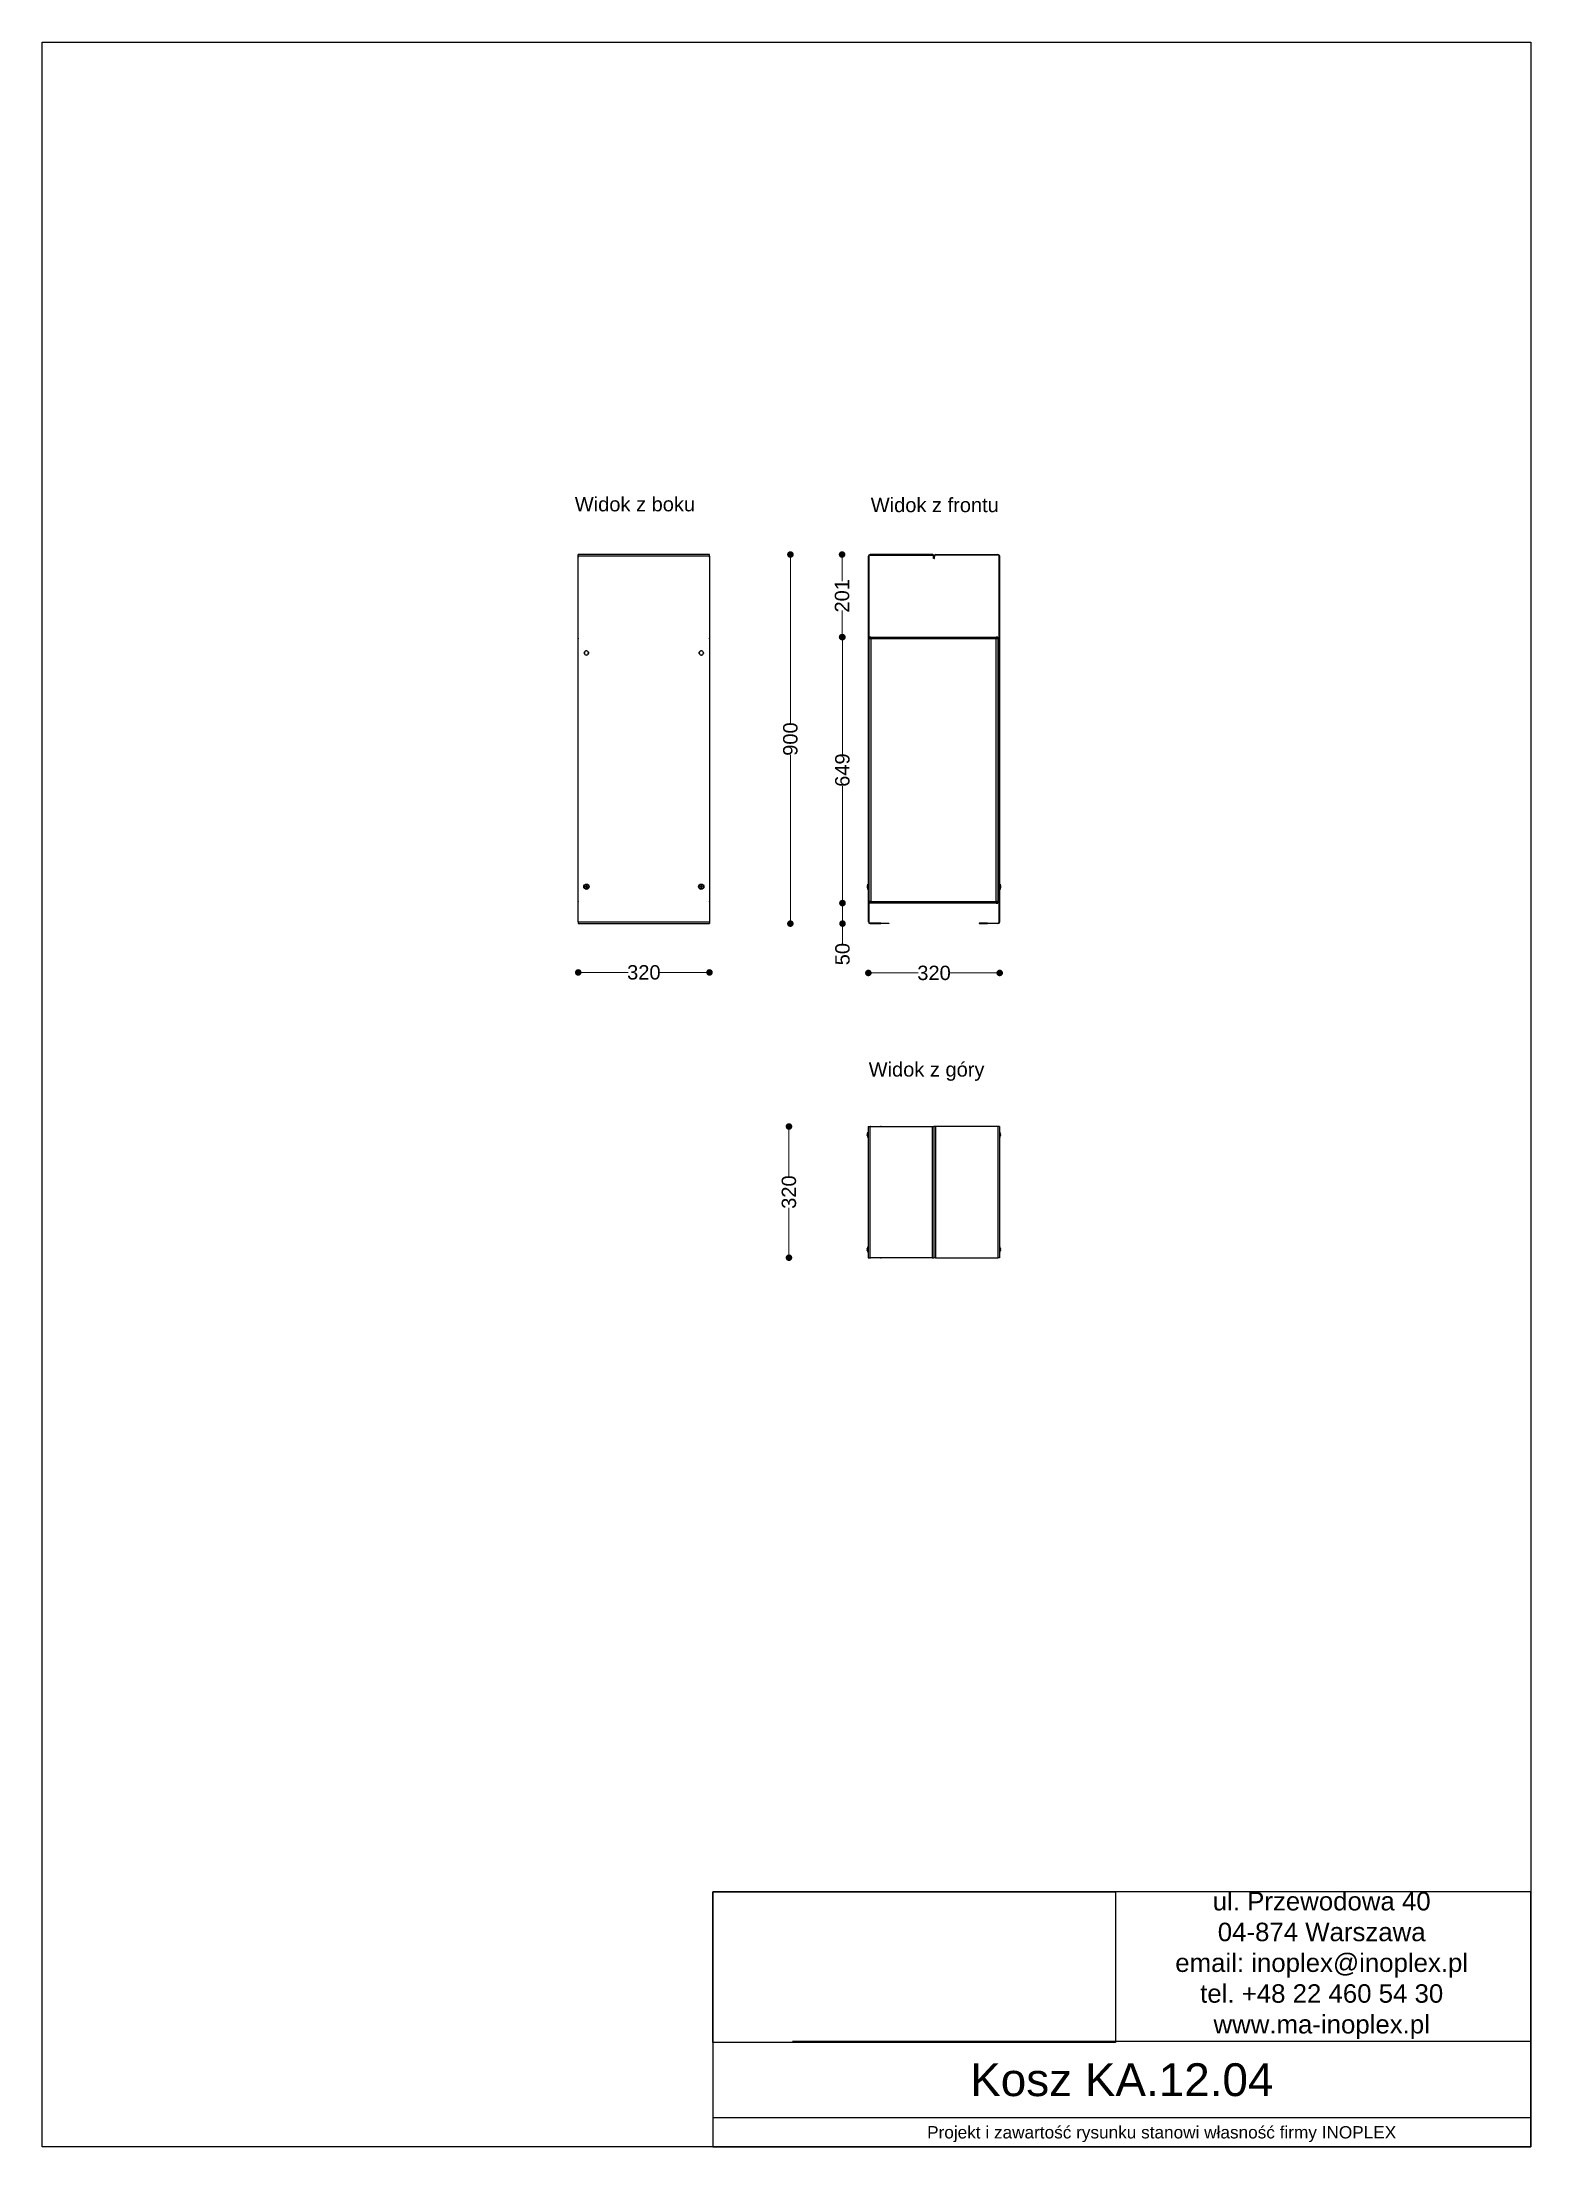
# Model space of a CAD drawing. Header units: millimetres. Extents: x 10366 to 13995, y 24552 to 29685.
import ezdxf

# ---------------------------------------------------------------- set-up
doc = ezdxf.new("R2010")
doc.units = ezdxf.units.MM
doc.header["$LTSCALE"] = 3
doc.layers.add('Default', color=7, linetype='Continuous')
doc.styles.get("Standard").update_dxf_attribs({"font": 'arial.ttf'})
doc.dimstyles.new('MATEUSZ', dxfattribs={"dimtxt": 35, "dimasz": 16, "dimexe": 0.18, "dimexo": 0.0625, "dimgap": 0.09, "dimtad": 0, "dimdec": 0, "dimdsep": 46, "dimtxsty": 'Standard', "dimblk": 'DOT', "dimcen": 0.09, "dimse1": 1, "dimse2": 1, "dimadec": 0, "dimazin": 0, "dimtfac": 1, "dimtdec": 0, "dimtofl": 0, "dimtmove": 0, "dimatfit": 3, "dimfxl": 1, "dimtolj": 1, "dimtzin": 0, "dimlwd": 9, "dimlwe": 9, "dimarcsym": 0})
picture_1 = doc.add_image_def('image1.jpg', size_in_pixel=(1896, 709))

# ---------------------------------------------------------------- blocks, each defined once
blk = doc.blocks.new('_Dot')
at = {"color": 0, "linetype": 'ByBlock', "lineweight": -2}
blk.add_line((-0.5, 0), (-1, 0), dxfattribs=at)
at = {"color": 0, "linetype": 'ByBlock', "const_width": 0.5}
blk.add_lwpolyline([(-0.25, 0, 1), (0.25, 0, 1)], format="xyb", close=True, dxfattribs=at)
blk = doc.blocks.new('*D22')
at = {"color": 0, "lineweight": 9, "transparency": 16777216}
for p, q in [((12190.1, 28419.2), (12190.1, 28023.9)), ((12190.1, 27551.2), (12190.1, 27946.5))]:
    blk.add_line(p, q, dxfattribs=at)
at = {"layer": 'Defpoints', "color": 0, "transparency": 16777216}
for p in [(11672.9, 28435.2), (11992.9, 27535.2), (12190.1, 27535.2)]:
    blk.add_point(p, dxfattribs=at)
at = {"color": 0, "lineweight": 9, "transparency": 16777216, "xscale": 16, "yscale": 16, "zscale": 16}
for p, rotation in [((12190.1, 28435.2), 90), ((12190.1, 27535.2), 270)]:
    blk.add_blockref('_Dot', p, dxfattribs=dict(at, rotation=rotation))
at = {"color": 0, "transparency": 16777216, "insert": (12190.1, 27985.2), "char_height": 35, "attachment_point": 5, "rotation": 90}
blk.add_mtext('\\A1;900', dxfattribs=at)
blk = doc.blocks.new('*D23')
at = {"color": 0, "lineweight": 9, "transparency": 16777216}
for p, q in [((11688.9, 27416.2), (11794.3, 27416.2)), ((11976.9, 27416.2), (11871.6, 27416.2))]:
    blk.add_line(p, q, dxfattribs=at)
at = {"layer": 'Defpoints', "color": 0, "transparency": 16777216}
for p in [(11672.9, 27535.2), (11992.9, 27535.2), (11992.9, 27416.2)]:
    blk.add_point(p, dxfattribs=at)
at = {"color": 0, "lineweight": 9, "transparency": 16777216, "xscale": 16, "yscale": 16, "zscale": 16, "rotation": 180}
blk.add_blockref('_Dot', (11672.9, 27416.2), dxfattribs=at)
at = {"color": 0, "lineweight": 9, "transparency": 16777216, "xscale": 16, "yscale": 16, "zscale": 16}
blk.add_blockref('_Dot', (11992.9, 27416.2), dxfattribs=at)
at = {"color": 0, "transparency": 16777216, "insert": (11832.9, 27416.2), "char_height": 35, "attachment_point": 5}
blk.add_mtext('\\A1;320', dxfattribs=at)
blk = doc.blocks.new('*D24')
at = {"color": 0, "lineweight": 9, "transparency": 16777216}
for p, q in [((12396.2, 27414.9), (12501.5, 27414.9)), ((12684.2, 27414.9), (12578.9, 27414.9))]:
    blk.add_line(p, q, dxfattribs=at)
at = {"layer": 'Defpoints', "color": 0, "transparency": 16777216}
for p in [(12380.2, 27539.3), (12700.2, 27539.3), (12700.2, 27414.9)]:
    blk.add_point(p, dxfattribs=at)
at = {"color": 0, "lineweight": 9, "transparency": 16777216, "xscale": 16, "yscale": 16, "zscale": 16, "rotation": 180}
blk.add_blockref('_Dot', (12380.2, 27414.9), dxfattribs=at)
at = {"color": 0, "lineweight": 9, "transparency": 16777216, "xscale": 16, "yscale": 16, "zscale": 16}
blk.add_blockref('_Dot', (12700.2, 27414.9), dxfattribs=at)
at = {"color": 0, "transparency": 16777216, "insert": (12540.2, 27414.9), "char_height": 35, "attachment_point": 5}
blk.add_mtext('\\A1;320', dxfattribs=at)
blk = doc.blocks.new('*D25')
at = {"color": 0, "lineweight": 9, "transparency": 16777216}
for p, q in [((12186.6, 27024.6), (12186.6, 26919.3)), ((12186.6, 26736.6), (12186.6, 26841.9))]:
    blk.add_line(p, q, dxfattribs=at)
at = {"layer": 'Defpoints', "color": 0, "transparency": 16777216}
for p in [(12379.8, 27040.6), (12186.6, 26720.6), (12379.8, 26720.6)]:
    blk.add_point(p, dxfattribs=at)
at = {"color": 0, "lineweight": 9, "transparency": 16777216, "xscale": 16, "yscale": 16, "zscale": 16}
for p, rotation in [((12186.6, 27040.6), 90), ((12186.6, 26720.6), 270)]:
    blk.add_blockref('_Dot', p, dxfattribs=dict(at, rotation=rotation))
at = {"color": 0, "transparency": 16777216, "insert": (12186.6, 26880.6), "char_height": 35, "attachment_point": 5, "rotation": 90}
blk.add_mtext('\\A1;320', dxfattribs=at)
blk = doc.blocks.new('*D26')
at = {"color": 0, "lineweight": 9, "transparency": 16777216}
for p, q in [((12317.2, 27569.2), (12317.2, 27551.2)), ((12317.2, 27535.2), (12317.2, 27485.9))]:
    blk.add_line(p, q, dxfattribs=at)
at = {"layer": 'Defpoints', "color": 0, "transparency": 16777216}
for p in [(12317.2, 27585.2), (12385.8, 27585.2), (12430.2, 27535.2)]:
    blk.add_point(p, dxfattribs=at)
at = {"color": 0, "lineweight": 9, "transparency": 16777216, "xscale": 16, "yscale": 16, "zscale": 16}
for p, rotation in [((12317.2, 27585.2), 90), ((12317.2, 27535.2), 270)]:
    blk.add_blockref('_Dot', p, dxfattribs=dict(at, rotation=rotation))
at = {"color": 0, "transparency": 16777216, "insert": (12317.2, 27460.8), "char_height": 35, "attachment_point": 5, "rotation": 90}
blk.add_mtext('\\A1;50', dxfattribs=at)
blk = doc.blocks.new('*D27')
at = {"color": 0, "lineweight": 9, "transparency": 16777216}
for p, q in [((12316.9, 28217.8), (12316.9, 27948.3)), ((12316.9, 27601.2), (12316.9, 27870.6))]:
    blk.add_line(p, q, dxfattribs=at)
at = {"layer": 'Defpoints', "color": 0, "transparency": 16777216}
for p in [(12316.9, 28233.8), (12385.8, 28233.8), (12385.8, 27585.2)]:
    blk.add_point(p, dxfattribs=at)
at = {"color": 0, "lineweight": 9, "transparency": 16777216, "xscale": 16, "yscale": 16, "zscale": 16}
for p, rotation in [((12316.9, 28233.8), 90), ((12316.9, 27585.2), 270)]:
    blk.add_blockref('_Dot', p, dxfattribs=dict(at, rotation=rotation))
at = {"color": 0, "transparency": 16777216, "insert": (12316.9, 27909.5), "char_height": 35, "attachment_point": 5, "rotation": 90}
blk.add_mtext('\\A1;649', dxfattribs=at)
blk = doc.blocks.new('*D28')
at = {"color": 0, "lineweight": 9, "transparency": 16777216}
for p, q in [((12316.1, 28419.2), (12316.1, 28370.2)), ((12316.1, 28249.9), (12316.1, 28298.9))]:
    blk.add_line(p, q, dxfattribs=at)
at = {"layer": 'Defpoints', "color": 0, "transparency": 16777216}
for p in [(12384.3, 28435.2), (12316.1, 28233.9), (12385.8, 28233.9)]:
    blk.add_point(p, dxfattribs=at)
at = {"color": 0, "lineweight": 9, "transparency": 16777216, "xscale": 16, "yscale": 16, "zscale": 16}
for p, rotation in [((12316.1, 28435.2), 90), ((12316.1, 28233.9), 270)]:
    blk.add_blockref('_Dot', p, dxfattribs=dict(at, rotation=rotation))
at = {"color": 0, "transparency": 16777216, "insert": (12316.1, 28334.5), "char_height": 35, "attachment_point": 5, "rotation": 90}
blk.add_mtext('\\A1;201', dxfattribs=at)

msp = doc.modelspace()

# ---------------------------------------------------------------- linework, layer by layer
for p, q in [((13995, 24809.6), (12194.9, 24809.6)), ((13994.7, 24623), (12001.1, 24623))]:
    msp.add_line(p, q)
for points in [[(10366.2, 24552.5), (10366.2, 29684.6), (13995, 29684.6), (13995, 24552.5)], [(12001.1, 24552.5), (13995, 24552.5), (13995, 25174.2), (12001.1, 25174.2)]]:
    msp.add_lwpolyline(points, close=True)
at = {"layer": 'Default'}
for p, q in [((11992.9, 28435.2), (11672.9, 28435.2)), ((12536.1, 28435.2), (12384.3, 28435.2)), ((12384.3, 28433.7), (12536.1, 28433.7)), ((12544.3, 28435.2), (12696.1, 28435.2)), ((12696.1, 28433.7), (12544.3, 28433.7)), ((11672.9, 27539.3), (11672.9, 28431.1)), ((11992.9, 28431.1), (11672.9, 28431.1)), ((11992.9, 28431.1), (11992.9, 27539.3)), ((12380.2, 27539.3), (12380.2, 28431)), ((12381.7, 27539.3), (12381.7, 28431)), ((12538.7, 28431), (12538.7, 28430.2)), ((12538.7, 28430.2), (12540.2, 28430.2)), ((12540.2, 28426.6), (12538.7, 28426.6)), ((12540.2, 28425.2), (12538.7, 28425.2)), ((12540.2, 28430.2), (12540.2, 28431)), ((12540.2, 28430.2), (12540.2, 28431)), ((12541.7, 28430.2), (12540.2, 28430.2)), ((12540.2, 28426.6), (12541.7, 28426.6)), ((12540.2, 28425.2), (12541.7, 28425.2)), ((12541.7, 28431), (12541.7, 28430.2)), ((12698.7, 27539.3), (12698.7, 28431)), ((12700.2, 27539.3), (12700.2, 28431)), ((12385.8, 28233.8), (12381.7, 28233.8)), ((12385.8, 28232.3), (12381.7, 28232.3)), ((12381.7, 28232.1), (12383.2, 28232.1)), ((12383.2, 28232.1), (12383.2, 28229.8)), ((12383.2, 28232.1), (12383.2, 28229.8)), ((12385.8, 28233.9), (12691.6, 28233.9)), ((12385.8, 28229.8), (12385.8, 27589.3)), ((12691.6, 28229.8), (12385.8, 28229.8)), ((12695.7, 28233.8), (12691.6, 28233.8)), ((12691.6, 28232.3), (12695.7, 28232.3)), ((12691.6, 27589.3), (12691.6, 28229.8)), ((12694.2, 28232.1), (12695.7, 28232.1)), ((12694.2, 28229.8), (12694.2, 28232.1)), ((12694.2, 28229.8), (12694.2, 28232.1)), ((12695.7, 28232.3), (12695.7, 28233.8)), ((12695.7, 28233.8), (12695.7, 28224.4)), ((12695.7, 28232.1), (12695.7, 28229.8)), ((12695.7, 28232.1), (12695.7, 28222.5)), ((12695.7, 28229.8), (12695.7, 27589.3)), ((11687.7, 28194.3), (11687.7, 28195.2)), ((11698.2, 28195.2), (11698.2, 28194.1)), ((11967.7, 28194.3), (11967.7, 28195.2)), ((11978.2, 28195.2), (11978.2, 28194.1)), ((12695.7, 28200.2), (12698.7, 28200.2)), ((12698.7, 28190.2), (12695.7, 28190.2)), ((12379.2, 27631.7), (12380.2, 27631.7)), ((12380.2, 27618.7), (12379.2, 27618.7)), ((12695.7, 27630.2), (12697.2, 27630.2)), ((12697.2, 27620.2), (12695.7, 27620.2)), ((12697.2, 27628.1), (12697.2, 27633)), ((12698.7, 27628.2), (12697.2, 27628.2)), ((12697.2, 27617.2), (12697.2, 27622.7)), ((12698.7, 27622.2), (12697.2, 27622.2)), ((12697.2, 27617.2), (12698.7, 27617.2)), ((12701.2, 27631.7), (12700.2, 27631.7)), ((12701.2, 27618.7), (12700.2, 27618.7)), ((12383.2, 27587), (12381.7, 27587)), ((12385.8, 27586.7), (12381.7, 27586.7)), ((12385.8, 27585.2), (12381.7, 27585.2)), ((12383.2, 27589.3), (12383.2, 27587)), ((12385.8, 27589.3), (12691.6, 27589.3)), ((12691.6, 27585.2), (12385.8, 27585.2)), ((12691.6, 27586.7), (12695.7, 27586.7)), ((12691.6, 27585.2), (12695.7, 27585.2)), ((12694.2, 27589.3), (12694.2, 27587)), ((12694.2, 27587), (12695.7, 27587)), ((12695.7, 27587), (12695.7, 27589.3)), ((12695.7, 27585.2), (12695.7, 27586.7)), ((11672.9, 27539.3), (11992.9, 27539.3)), ((11672.9, 27535.2), (11992.9, 27535.2)), ((12410.2, 27536.7), (12384.3, 27536.7)), ((12384.3, 27535.2), (12410.2, 27535.2)), ((12410.2, 27535.2), (12410.2, 27536.7)), ((12424.3, 27536.7), (12424.3, 27535.2)), ((12430.2, 27536.7), (12430.2, 27535.2)), ((12650.2, 27536.7), (12650.2, 27535.2)), ((12656, 27536.7), (12656, 27535.2)), ((12670.2, 27536.7), (12696.1, 27536.7)), ((12670.2, 27535.2), (12670.2, 27536.7)), ((12696.1, 27535.2), (12670.2, 27535.2)), ((12378.8, 27027.1), (12379.8, 27027.1)), ((12379.8, 27014.1), (12378.8, 27014.1)), ((12379.8, 27040.6), (12379.8, 26720.6)), ((12383.9, 27040.6), (12535.7, 27040.6)), ((12383.9, 27040.6), (12383.9, 26720.6)), ((12535.7, 27040.6), (12535.7, 26720.6)), ((12539.8, 27040.6), (12539.8, 26720.6)), ((12539.8, 27040.6), (12539.8, 26720.6)), ((12695.7, 27040.6), (12543.9, 27040.6)), ((12543.9, 27040.6), (12543.9, 26720.6)), ((12695.7, 27040.6), (12695.7, 26720.6)), ((12699.8, 27040.6), (12699.8, 26720.6)), ((12699.8, 27027.1), (12700.8, 27027.1)), ((12700.8, 27014.1), (12699.8, 27014.1)), ((12378.8, 26747.1), (12379.8, 26747.1)), ((12699.8, 26747.1), (12700.8, 26747.1)), ((12379.8, 26734.1), (12378.8, 26734.1)), ((12535.7, 26720.6), (12383.9, 26720.6)), ((12543.9, 26720.6), (12695.7, 26720.6)), ((12700.8, 26734.1), (12699.8, 26734.1))]:
    msp.add_line(p, q, dxfattribs=at)
for points in [[(11672.9, 28431.1, 0), (11672.9, 28435.2, 0)], [(11992.9, 28431.1, 0), (11992.9, 28435.2, 0)], [(12538.7, 28426.6, 0), (12538.7, 28430.2, 0)], [(12538.7, 28425.2, 0), (12538.7, 28425.2, 0), (12538.7, 28425.2, 0), (12538.7, 28425.2, 0), (12538.7, 28425.2, 0), (12538.7, 28425.2, 0), (12538.7, 28425.2, 0), (12538.7, 28425.2, 0), (12538.7, 28425.2, 0), (12538.7, 28425.2, 0), (12538.7, 28425.2, 0), (12538.7, 28425.2, 0), (12538.7, 28425.2, 0), (12538.7, 28425.2, 0), (12538.7, 28425.2, 0), (12538.7, 28425.3, 0), (12538.7, 28426.6, 0)], [(12540.2, 28430.2, 0), (12540.2, 28426.6, 0)], [(12540.2, 28430.2, 0), (12540.2, 28426.6, 0)], [(12540.2, 28426.6, 0), (12540.2, 28425.2, 0)], [(12540.2, 28426.6, 0), (12540.2, 28425.2, 0)], [(12541.7, 28426.6, 0), (12541.7, 28430.2, 0)], [(12541.7, 28425.2, 0), (12541.7, 28425.2, 0), (12541.7, 28425.2, 0), (12541.7, 28425.2, 0), (12541.7, 28425.2, 0), (12541.7, 28425.2, 0), (12541.7, 28425.2, 0), (12541.7, 28425.2, 0), (12541.7, 28425.2, 0), (12541.7, 28425.2, 0), (12541.7, 28425.2, 0), (12541.7, 28425.2, 0), (12541.7, 28425.2, 0), (12541.7, 28425.2, 0), (12541.7, 28425.2, 0), (12541.7, 28425.3, 0), (12541.7, 28426.6, 0)], [(12385.8, 28229.8, 0), (12381.7, 28229.8, 0)], [(12385.8, 28229.8, 0), (12385.8, 28233.1, 0), (12385.8, 28233.8, 0), (12385.8, 28233.9, 0), (12385.8, 28233.9, 0), (12385.8, 28233.9, 0), (12385.8, 28233.9, 0), (12385.8, 28233.9, 0), (12385.8, 28233.9, 0), (12385.8, 28233.9, 0), (12385.8, 28233.9, 0), (12385.8, 28233.9, 0), (12385.8, 28233.9, 0), (12385.8, 28233.9, 0), (12385.8, 28233.9, 0), (12385.8, 28233.9, 0), (12385.8, 28233.9, 0), (12385.8, 28233.9, 0), (12385.8, 28233.9, 0), (12385.8, 28233.9, 0), (12385.8, 28233.9, 0), (12385.8, 28233.9, 0), (12385.8, 28233.8, 0)], [(12691.6, 28229.8, 0), (12691.6, 28233.1, 0), (12691.6, 28233.8, 0), (12691.6, 28233.9, 0), (12691.6, 28233.9, 0), (12691.6, 28233.9, 0), (12691.6, 28233.9, 0), (12691.6, 28233.9, 0), (12691.6, 28233.9, 0), (12691.6, 28233.9, 0), (12691.6, 28233.9, 0), (12691.6, 28233.9, 0), (12691.6, 28233.9, 0), (12691.6, 28233.9, 0), (12691.6, 28233.9, 0), (12691.6, 28233.9, 0), (12691.6, 28233.9, 0), (12691.6, 28233.9, 0), (12691.6, 28233.9, 0), (12691.6, 28233.9, 0), (12691.6, 28233.9, 0), (12691.6, 28233.9, 0), (12691.6, 28233.8, 0)], [(12695.7, 28229.8, 0), (12695.7, 28229.8, 0), (12695.7, 28229.8, 0), (12695.7, 28229.8, 0), (12695.7, 28229.8, 0), (12695.7, 28229.8, 0), (12695.7, 28229.8, 0), (12695.7, 28229.8, 0), (12695.7, 28229.8, 0), (12695.7, 28229.8, 0), (12695.7, 28229.8, 0), (12695.7, 28229.8, 0), (12695.7, 28229.8, 0), (12695.7, 28229.8, 0), (12695.7, 28229.8, 0), (12695.6, 28229.8, 0), (12695.2, 28229.8, 0), (12691.6, 28229.8, 0)], [(11694.5, 28200.2, 0), (11695, 28200, 0)], [(11697.9, 28196.8, 0), (11697.9, 28196.2, 0)], [(11697.9, 28196, 0), (11697.9, 28194.2, 0)], [(11697.9, 28194.1, 0), (11697.9, 28193.5, 0)], [(11967.9, 28196.2, 0), (11967.9, 28197, 0)], [(11967.9, 28194.5, 0), (11967.9, 28196.2, 0)], [(11967.9, 28193.6, 0), (11967.9, 28194.3, 0)], [(11690.6, 27625.2, 0), (11691.8, 27627.2, 0)], [(11691.8, 27623.2, 0), (11690.6, 27625.2, 0)], [(11691.8, 27627.2, 0), (11694.1, 27627.2, 0)], [(11694.1, 27623.2, 0), (11691.8, 27623.2, 0)], [(11694.1, 27627.2, 0), (11695.2, 27625.2, 0)], [(11695.2, 27625.2, 0), (11694.1, 27623.2, 0)], [(11970.6, 27625.2, 0), (11971.8, 27627.2, 0)], [(11971.8, 27623.2, 0), (11970.6, 27625.2, 0)], [(11971.8, 27627.2, 0), (11974.1, 27627.2, 0)], [(11974.1, 27623.2, 0), (11971.8, 27623.2, 0)], [(11974.1, 27627.2, 0), (11975.2, 27625.2, 0)], [(11975.2, 27625.2, 0), (11974.1, 27623.2, 0)], [(12377.5, 27627.2, 0), (12377.4, 27626.2, 0), (12377.5, 27625.2, 0)], [(12377.5, 27625.2, 0), (12377.4, 27624.2, 0), (12377.5, 27623.2, 0)], [(12379.2, 27631.7, 0), (12379.2, 27631.7, 0), (12379.2, 27631.7, 0), (12379.2, 27631.7, 0), (12379.2, 27631.7, 0), (12379.2, 27631.7, 0), (12379.2, 27631.7, 0), (12379.2, 27631.7, 0), (12379.2, 27631.7, 0), (12379.2, 27631.7, 0), (12379.2, 27631.7, 0), (12379.2, 27631.7, 0), (12379.2, 27631.6, 0), (12379.2, 27631.6, 0), (12379.2, 27631.4, 0), (12379.2, 27630.4, 0), (12379.2, 27623.2, 0), (12379.2, 27618.9, 0), (12379.2, 27618.7, 0), (12379.2, 27618.7, 0), (12379.2, 27618.7, 0), (12379.2, 27618.7, 0), (12379.2, 27618.7, 0), (12379.2, 27618.7, 0), (12379.2, 27618.7, 0), (12379.2, 27618.7, 0), (12379.2, 27618.7, 0), (12379.2, 27618.7, 0), (12379.2, 27618.7, 0), (12379.2, 27618.7, 0), (12379.2, 27618.7, 0), (12379.2, 27618.7, 0), (12379.2, 27618.7, 0), (12379.2, 27618.7, 0), (12379.2, 27618.7, 0), (12379.2, 27618.7, 0), (12379.2, 27618.7, 0), (12379.2, 27618.7, 0), (12379.2, 27618.7, 0), (12379.2, 27618.7, 0), (12379.2, 27618.9, 0), (12379.2, 27620.2, 0)], [(12379.2, 27630.7, 0), (12379.2, 27631.4, 0), (12379.2, 27631.6, 0), (12379.2, 27631.6, 0), (12379.2, 27631.7, 0), (12379.2, 27631.7, 0), (12379.2, 27631.7, 0), (12379.2, 27631.7, 0), (12379.2, 27631.7, 0), (12379.2, 27631.7, 0), (12379.2, 27631.7, 0), (12379.2, 27631.7, 0), (12379.2, 27631.7, 0), (12379.2, 27631.7, 0), (12379.2, 27631.7, 0), (12379.2, 27631.7, 0), (12379.2, 27631.7, 0)], [(12701.2, 27631.7, 0), (12701.2, 27631.7, 0), (12701.2, 27631.7, 0), (12701.2, 27631.7, 0), (12701.2, 27631.7, 0), (12701.2, 27631.7, 0), (12701.2, 27631.7, 0), (12701.2, 27631.7, 0), (12701.2, 27631.7, 0), (12701.2, 27631.7, 0), (12701.2, 27631.7, 0), (12701.2, 27631.7, 0), (12701.2, 27631.7, 0), (12701.2, 27631.7, 0), (12701.2, 27631.6, 0), (12701.2, 27631.6, 0), (12701.2, 27631.2, 0), (12701.2, 27630.7, 0)], [(12701.2, 27619.7, 0), (12701.2, 27618.7, 0), (12701.2, 27618.7, 0), (12701.2, 27618.7, 0), (12701.2, 27618.7, 0), (12701.2, 27618.7, 0), (12701.2, 27618.7, 0), (12701.2, 27618.7, 0), (12701.2, 27618.7, 0), (12701.2, 27618.7, 0), (12701.2, 27618.7, 0), (12701.2, 27618.7, 0), (12701.2, 27618.7, 0), (12701.2, 27618.7, 0), (12701.2, 27618.7, 0), (12701.2, 27618.7, 0), (12701.2, 27618.7, 0), (12701.2, 27618.7, 0), (12701.2, 27618.7, 0), (12701.2, 27618.7, 0), (12701.2, 27618.7, 0), (12701.2, 27618.7, 0), (12701.2, 27618.7, 0), (12701.2, 27618.9, 0), (12701.2, 27619.8, 0), (12701.2, 27631.7, 0)], [(12702.9, 27625.2, 0), (12702.9, 27626.2, 0), (12702.9, 27627.2, 0)], [(12702.9, 27623.2, 0), (12702.9, 27624.2, 0), (12702.9, 27625.2, 0)], [(12385.8, 27589.3, 0), (12381.7, 27589.3, 0)], [(12385.8, 27585.2, 0), (12385.8, 27585.2, 0), (12385.8, 27585.2, 0), (12385.8, 27585.2, 0), (12385.8, 27585.2, 0), (12385.8, 27585.2, 0), (12385.8, 27585.2, 0), (12385.8, 27585.2, 0), (12385.8, 27585.2, 0), (12385.8, 27585.2, 0), (12385.8, 27585.2, 0), (12385.8, 27585.2, 0), (12385.8, 27585.2, 0), (12385.8, 27585.2, 0), (12385.8, 27585.2, 0), (12385.8, 27585.3, 0), (12385.8, 27586.3, 0), (12385.8, 27589.3, 0)], [(12691.6, 27589.3, 0), (12691.6, 27585.2, 0)], [(12695.7, 27589.3, 0), (12695.7, 27589.3, 0), (12695.7, 27589.3, 0), (12695.7, 27589.3, 0), (12695.7, 27589.3, 0), (12695.7, 27589.3, 0), (12695.7, 27589.3, 0), (12695.7, 27589.3, 0), (12695.7, 27589.3, 0), (12695.7, 27589.3, 0), (12695.7, 27589.3, 0), (12695.7, 27589.3, 0), (12695.7, 27589.3, 0), (12695.7, 27589.3, 0), (12695.7, 27589.3, 0), (12695.6, 27589.3, 0), (12695.2, 27589.3, 0), (12691.6, 27589.3, 0)], [(11672.9, 27539.3, 0), (11672.9, 27535.2, 0)], [(11992.9, 27539.3, 0), (11992.9, 27535.2, 0)], [(12410.2, 27536.7, 0), (12424.3, 27536.7, 0)], [(12424.3, 27535.2, 0), (12410.2, 27535.2, 0)], [(12424.3, 27536.7, 0), (12430.2, 27536.7, 0)], [(12430.2, 27535.2, 0), (12430.2, 27535.2, 0), (12430.2, 27535.2, 0), (12430.2, 27535.2, 0), (12430.2, 27535.2, 0), (12430.2, 27535.2, 0), (12430.2, 27535.2, 0), (12430.2, 27535.2, 0), (12430.2, 27535.2, 0), (12430.2, 27535.2, 0), (12430.2, 27535.2, 0), (12430.2, 27535.2, 0), (12430.2, 27535.2, 0), (12430.2, 27535.2, 0), (12430.1, 27535.2, 0), (12430, 27535.2, 0), (12429.5, 27535.2, 0), (12424.3, 27535.2, 0)], [(12656, 27536.7, 0), (12650.2, 27536.7, 0)], [(12650.2, 27535.2, 0), (12650.2, 27535.2, 0), (12650.2, 27535.2, 0), (12650.2, 27535.2, 0), (12650.2, 27535.2, 0), (12650.2, 27535.2, 0), (12650.2, 27535.2, 0), (12650.2, 27535.2, 0), (12650.2, 27535.2, 0), (12650.2, 27535.2, 0), (12650.2, 27535.2, 0), (12650.2, 27535.2, 0), (12650.2, 27535.2, 0), (12650.2, 27535.2, 0), (12650.2, 27535.2, 0), (12650.3, 27535.2, 0), (12650.8, 27535.2, 0), (12656, 27535.2, 0)], [(12670.2, 27536.7, 0), (12656, 27536.7, 0)], [(12656, 27535.2, 0), (12670.2, 27535.2, 0)], [(12377.1, 27021.7, 0), (12377.1, 27022, 0), (12377, 27022.3, 0), (12377.1, 27022.6, 0), (12377.1, 27022.9, 0)], [(12377.1, 27022.9, 0), (12377.1, 27022.6, 0), (12377, 27022.3, 0), (12377.1, 27022, 0), (12377.1, 27021.7, 0)], [(12377.1, 27019.4, 0), (12377.1, 27019.1, 0), (12377, 27018.9, 0), (12377.1, 27018.6, 0), (12377.1, 27018.3, 0)], [(12377.1, 27018.3, 0), (12377.1, 27018.6, 0), (12377, 27018.9, 0), (12377.1, 27019.1, 0), (12377.1, 27019.4, 0)], [(12378.8, 27026.1, 0), (12378.8, 27027.1, 0), (12378.8, 27027.1, 0), (12378.8, 27027.1, 0), (12378.8, 27027.1, 0), (12378.8, 27027.1, 0), (12378.8, 27027.1, 0), (12378.8, 27027.1, 0), (12378.8, 27027.1, 0), (12378.8, 27027.1, 0), (12378.8, 27027.1, 0), (12378.8, 27027.1, 0), (12378.8, 27027.1, 0), (12378.8, 27027.1, 0), (12378.8, 27027.1, 0), (12378.8, 27027.1, 0), (12378.8, 27027.1, 0), (12378.8, 27027.1, 0), (12378.8, 27027.1, 0), (12378.8, 27027.1, 0), (12378.8, 27027.1, 0), (12378.8, 27027.1, 0), (12378.8, 27027, 0), (12378.8, 27026.7, 0), (12378.8, 27025.6, 0), (12378.8, 27020.6, 0)], [(12378.8, 27020.6, 0), (12378.8, 27014.8, 0), (12378.8, 27014.2, 0), (12378.8, 27014.1, 0), (12378.8, 27014.1, 0), (12378.8, 27014.1, 0), (12378.8, 27014.1, 0), (12378.8, 27014.1, 0), (12378.8, 27014.1, 0), (12378.8, 27014.1, 0), (12378.8, 27014.1, 0), (12378.8, 27014.1, 0), (12378.8, 27014.1, 0), (12378.8, 27014.1, 0), (12378.8, 27014.1, 0), (12378.8, 27014.1, 0), (12378.8, 27014.1, 0), (12378.8, 27014.1, 0), (12378.8, 27014.1, 0), (12378.8, 27014.1, 0), (12378.8, 27014.1, 0), (12378.8, 27014.1, 0), (12378.8, 27014.1, 0), (12378.8, 27014.2, 0), (12378.8, 27014.4, 0), (12378.8, 27015.1, 0)], [(12379.8, 27040.6, 0), (12379.8, 27040.6, 0), (12379.8, 27040.6, 0), (12379.8, 27040.6, 0), (12379.8, 27040.6, 0), (12379.8, 27040.6, 0), (12379.8, 27040.6, 0), (12379.8, 27040.6, 0), (12379.8, 27040.6, 0), (12379.8, 27040.6, 0), (12379.8, 27040.6, 0), (12379.8, 27040.6, 0), (12379.8, 27040.6, 0), (12379.8, 27040.6, 0), (12379.8, 27040.6, 0), (12379.9, 27040.6, 0), (12380.3, 27040.6, 0), (12383.9, 27040.6, 0)], [(12535.7, 27040.6, 0), (12539.8, 27040.6, 0)], [(12543.9, 27040.6, 0), (12539.8, 27040.6, 0)], [(12699.8, 27040.6, 0), (12699.8, 27040.6, 0), (12699.8, 27040.6, 0), (12699.8, 27040.6, 0), (12699.8, 27040.6, 0), (12699.8, 27040.6, 0), (12699.8, 27040.6, 0), (12699.8, 27040.6, 0), (12699.8, 27040.6, 0), (12699.8, 27040.6, 0), (12699.8, 27040.6, 0), (12699.8, 27040.6, 0), (12699.8, 27040.6, 0), (12699.8, 27040.6, 0), (12699.8, 27040.6, 0), (12699.7, 27040.6, 0), (12699.3, 27040.6, 0), (12695.7, 27040.6, 0)], [(12700.8, 27020.6, 0), (12700.8, 27026.3, 0), (12700.8, 27026.9, 0), (12700.8, 27027.1, 0), (12700.8, 27027.1, 0), (12700.8, 27027.1, 0), (12700.8, 27027.1, 0), (12700.8, 27027.1, 0), (12700.8, 27027.1, 0), (12700.8, 27027.1, 0), (12700.8, 27027.1, 0), (12700.8, 27027.1, 0), (12700.8, 27027.1, 0), (12700.8, 27027.1, 0), (12700.8, 27027.1, 0), (12700.8, 27027.1, 0), (12700.8, 27027.1, 0), (12700.8, 27027.1, 0), (12700.8, 27027.1, 0), (12700.8, 27027.1, 0), (12700.8, 27027.1, 0), (12700.8, 27027.1, 0), (12700.8, 27027.1, 0), (12700.8, 27027, 0), (12700.8, 27026.7, 0), (12700.8, 27026.1, 0)], [(12700.8, 27015.1, 0), (12700.8, 27014.1, 0), (12700.8, 27014.1, 0), (12700.8, 27014.1, 0), (12700.8, 27014.1, 0), (12700.8, 27014.1, 0), (12700.8, 27014.1, 0), (12700.8, 27014.1, 0), (12700.8, 27014.1, 0), (12700.8, 27014.1, 0), (12700.8, 27014.1, 0), (12700.8, 27014.1, 0), (12700.8, 27014.1, 0), (12700.8, 27014.1, 0), (12700.8, 27014.1, 0), (12700.8, 27014.1, 0), (12700.8, 27014.1, 0), (12700.8, 27014.1, 0), (12700.8, 27014.1, 0), (12700.8, 27014.1, 0), (12700.8, 27014.1, 0), (12700.8, 27014.1, 0), (12700.8, 27014.2, 0), (12700.8, 27014.4, 0), (12700.8, 27015.6, 0), (12700.8, 27020.6, 0)], [(12702.5, 27021.7, 0), (12702.5, 27022, 0), (12702.6, 27022.3, 0), (12702.5, 27022.6, 0), (12702.5, 27022.9, 0)], [(12702.5, 27022.9, 0), (12702.5, 27022.6, 0), (12702.6, 27022.3, 0), (12702.5, 27022, 0), (12702.5, 27021.7, 0)], [(12702.5, 27019.4, 0), (12702.5, 27019.1, 0), (12702.6, 27018.9, 0), (12702.5, 27018.6, 0), (12702.5, 27018.3, 0)], [(12702.5, 27018.3, 0), (12702.5, 27018.6, 0), (12702.6, 27018.9, 0), (12702.5, 27019.1, 0), (12702.5, 27019.4, 0)], [(12377.1, 26741.7, 0), (12377.1, 26742, 0), (12377, 26742.3, 0), (12377.1, 26742.6, 0), (12377.1, 26742.9, 0)], [(12377.1, 26742.9, 0), (12377.1, 26742.6, 0), (12377, 26742.3, 0), (12377.1, 26742, 0), (12377.1, 26741.7, 0)], [(12377.1, 26739.4, 0), (12377.1, 26739.1, 0), (12377, 26738.9, 0), (12377.1, 26738.6, 0), (12377.1, 26738.3, 0)], [(12377.1, 26738.3, 0), (12377.1, 26738.6, 0), (12377, 26738.9, 0), (12377.1, 26739.1, 0), (12377.1, 26739.4, 0)], [(12378.8, 26746.1, 0), (12378.8, 26747.1, 0), (12378.8, 26747.1, 0), (12378.8, 26747.1, 0), (12378.8, 26747.1, 0), (12378.8, 26747.1, 0), (12378.8, 26747.1, 0), (12378.8, 26747.1, 0), (12378.8, 26747.1, 0), (12378.8, 26747.1, 0), (12378.8, 26747.1, 0), (12378.8, 26747.1, 0), (12378.8, 26747.1, 0), (12378.8, 26747.1, 0), (12378.8, 26747.1, 0), (12378.8, 26747.1, 0), (12378.8, 26747.1, 0), (12378.8, 26747.1, 0), (12378.8, 26747.1, 0), (12378.8, 26747.1, 0), (12378.8, 26747.1, 0), (12378.8, 26747.1, 0), (12378.8, 26747, 0), (12378.8, 26746.7, 0), (12378.8, 26745.6, 0), (12378.8, 26740.6, 0)], [(12378.8, 26740.6, 0), (12378.8, 26734.8, 0), (12378.8, 26734.2, 0), (12378.8, 26734.1, 0), (12378.8, 26734.1, 0), (12378.8, 26734.1, 0), (12378.8, 26734.1, 0), (12378.8, 26734.1, 0), (12378.8, 26734.1, 0), (12378.8, 26734.1, 0), (12378.8, 26734.1, 0), (12378.8, 26734.1, 0), (12378.8, 26734.1, 0), (12378.8, 26734.1, 0), (12378.8, 26734.1, 0), (12378.8, 26734.1, 0), (12378.8, 26734.1, 0), (12378.8, 26734.1, 0), (12378.8, 26734.1, 0), (12378.8, 26734.1, 0), (12378.8, 26734.1, 0), (12378.8, 26734.1, 0), (12378.8, 26734.1, 0), (12378.8, 26734.2, 0), (12378.8, 26734.4, 0), (12378.8, 26735.1, 0)], [(12700.8, 26740.6, 0), (12700.8, 26746.3, 0), (12700.8, 26746.9, 0), (12700.8, 26747.1, 0), (12700.8, 26747.1, 0), (12700.8, 26747.1, 0), (12700.8, 26747.1, 0), (12700.8, 26747.1, 0), (12700.8, 26747.1, 0), (12700.8, 26747.1, 0), (12700.8, 26747.1, 0), (12700.8, 26747.1, 0), (12700.8, 26747.1, 0), (12700.8, 26747.1, 0), (12700.8, 26747.1, 0), (12700.8, 26747.1, 0), (12700.8, 26747.1, 0), (12700.8, 26747.1, 0), (12700.8, 26747.1, 0), (12700.8, 26747.1, 0), (12700.8, 26747.1, 0), (12700.8, 26747.1, 0), (12700.8, 26747.1, 0), (12700.8, 26747, 0), (12700.8, 26746.7, 0), (12700.8, 26746.1, 0)], [(12700.8, 26735.1, 0), (12700.8, 26734.1, 0), (12700.8, 26734.1, 0), (12700.8, 26734.1, 0), (12700.8, 26734.1, 0), (12700.8, 26734.1, 0), (12700.8, 26734.1, 0), (12700.8, 26734.1, 0), (12700.8, 26734.1, 0), (12700.8, 26734.1, 0), (12700.8, 26734.1, 0), (12700.8, 26734.1, 0), (12700.8, 26734.1, 0), (12700.8, 26734.1, 0), (12700.8, 26734.1, 0), (12700.8, 26734.1, 0), (12700.8, 26734.1, 0), (12700.8, 26734.1, 0), (12700.8, 26734.1, 0), (12700.8, 26734.1, 0), (12700.8, 26734.1, 0), (12700.8, 26734.1, 0), (12700.8, 26734.2, 0), (12700.8, 26734.4, 0), (12700.8, 26735.6, 0), (12700.8, 26740.6, 0)], [(12702.5, 26742.9, 0), (12702.5, 26742.6, 0), (12702.6, 26742.3, 0), (12702.5, 26742, 0), (12702.5, 26741.7, 0)], [(12702.5, 26741.7, 0), (12702.5, 26742, 0), (12702.6, 26742.3, 0), (12702.5, 26742.6, 0), (12702.5, 26742.9, 0)], [(12702.5, 26739.4, 0), (12702.5, 26739.1, 0), (12702.6, 26738.9, 0), (12702.5, 26738.6, 0), (12702.5, 26738.3, 0)], [(12702.5, 26738.3, 0), (12702.5, 26738.6, 0), (12702.6, 26738.9, 0), (12702.5, 26739.1, 0), (12702.5, 26739.4, 0)], [(12379.8, 26720.6, 0), (12379.8, 26720.6, 0), (12379.8, 26720.6, 0), (12379.8, 26720.6, 0), (12379.8, 26720.6, 0), (12379.8, 26720.6, 0), (12379.8, 26720.6, 0), (12379.8, 26720.6, 0), (12379.8, 26720.6, 0), (12379.8, 26720.6, 0), (12379.8, 26720.6, 0), (12379.8, 26720.6, 0), (12379.8, 26720.6, 0), (12379.8, 26720.6, 0), (12379.8, 26720.6, 0), (12379.9, 26720.6, 0), (12380.3, 26720.6, 0), (12383.9, 26720.6, 0)], [(12535.7, 26720.6, 0), (12539.8, 26720.6, 0)], [(12543.9, 26720.6, 0), (12539.8, 26720.6, 0)], [(12699.8, 26720.6, 0), (12699.8, 26720.6, 0), (12699.8, 26720.6, 0), (12699.8, 26720.6, 0), (12699.8, 26720.6, 0), (12699.8, 26720.6, 0), (12699.8, 26720.6, 0), (12699.8, 26720.6, 0), (12699.8, 26720.6, 0), (12699.8, 26720.6, 0), (12699.8, 26720.6, 0), (12699.8, 26720.6, 0), (12699.8, 26720.6, 0), (12699.8, 26720.6, 0), (12699.8, 26720.6, 0), (12699.7, 26720.6, 0), (12699.3, 26720.6, 0), (12695.7, 26720.6, 0)]]:
    msp.add_polyline3d(points, dxfattribs=at)
for points in [[(12377.5, 27627.2, 0), (12377.4, 27627.2, 0)], [(12377.5, 27623.2, 0), (12377.4, 27623.2, 0)], [(12697.2, 27625.2, 0), (12697.2, 27630.2, 0)], [(12697.2, 27625.2, 0), (12697.2, 27620.2, 0)], [(12702.9, 27627.2, 0), (12702.9, 27627.2, 0)], [(12702.9, 27623.2, 0), (12702.9, 27623.2, 0)]]:
    msp.add_polyline3d(points, close=True, dxfattribs=at)
for centre, radius in [((11692.9, 27625.2), 6.5), ((11692.9, 27625.2), 5.5), ((11972.9, 27625.2), 6.5), ((11972.9, 27625.2), 5.5)]:
    msp.add_circle(centre, radius, dxfattribs=at)
for centre, radius, start, end in [((12384.3, 28431), 4.13, 90, 180), ((12384.3, 28431), 2.63, 90, 180), ((12536.1, 28431), 4.13, 0, 90), ((12536.1, 28431), 2.63, 0, 90), ((12544.3, 28431), 4.13, 90, 180), ((12544.3, 28431), 2.63, 90, 180), ((12696.1, 28431), 4.13, 0, 90), ((12696.1, 28431), 2.63, 0, 90), ((11677.9, 28430.2), 5, 180, 192.8852), ((11987.9, 28430.2), 5, 344.7888, 0), ((11677.1, 28229.8), 4.13, 162.9653, 180), ((11988.8, 28229.8), 4.13, 0, 17.0348), ((11692.9, 28195.2), 5.25, 167.7466, 180), ((11692.9, 28195.2), 5.1, 0, 180), ((11692.9, 28195.2), 5.1, 180, 0), ((11692.9, 28195.2), 5, 0, 180), ((11692.9, 28195.2), 5.25, 147.2272, 165.5563), ((11692.9, 28195.2), 5, 180, 0), ((11692.9, 28195.2), 5.25, 104.5716, 110.2857), ((11692.9, 28195.2), 5.25, 93.5909, 102.8102), ((11692.9, 28195.2), 5.25, 75.3764, 84.4083), ((11692.9, 28195.2), 5.25, 12.2423, 31.7778), ((11692.9, 28195.2), 5.25, 0, 10.4653), ((11972.9, 28195.2), 5.25, 167.7577, 180), ((11972.9, 28195.2), 5.1, 0, 180), ((11972.9, 28195.2), 5.1, 180, 189.9614), ((11972.9, 28195.2), 5.1, 180, 0), ((11972.9, 28195.2), 5, 0, 180), ((11972.9, 28195.2), 5.25, 147.2565, 165.5692), ((11972.9, 28195.2), 5, 180, 0), ((11972.9, 28195.2), 5.1, 191.8078, 218.7521), ((11972.9, 28195.2), 5.1, 240.2535, 262.4447), ((11972.9, 28195.2), 5.25, 104.6238, 110.3364), ((11972.9, 28195.2), 5.25, 93.6447, 102.8628), ((11972.9, 28195.2), 5.1, 264.3139, 277.4999), ((11972.9, 28195.2), 5.25, 75.4286, 84.462), ((11972.9, 28195.2), 5.1, 279.3472, 301.3214), ((11972.9, 28195.2), 5.25, 67.3595, 73.1874), ((11972.9, 28195.2), 5.1, 322.7039, 342.2617), ((11972.9, 28195.2), 5.25, 12.2535, 31.8055), ((11972.9, 28195.2), 5.1, 344.0781, 350.0291), ((11972.9, 28195.2), 5.1, 351.8906, 0), ((11972.9, 28195.2), 5.25, 0, 10.4747), ((12385.7, 27625.2), 8.56, 140.0338, 166.4923), ((12385.7, 27625.2), 8.56, 193.5077, 219.9662), ((12694.6, 27633), 4.13, 0, 74.1209), ((12694.6, 27633), 2.63, 0, 64.5542), ((12694.6, 27625.2), 8.56, 13.5077, 39.9662), ((12694.6, 27625.2), 8.56, 320.0338, 346.4923), ((11677.1, 27589.3), 4.13, 180, 195.5132), ((11988.8, 27589.3), 4.13, 345.0871, 0), ((12384.3, 27539.3), 4.13, 180, 270), ((12384.3, 27539.3), 2.63, 180, 270), ((12696.1, 27539.3), 2.63, 270, 0), ((12696.1, 27539.3), 4.13, 270, 0), ((12385.4, 27020.6), 8.33, 172.0278, 187.9722), ((12385.4, 27020.6), 8.56, 140.0338, 164.3529), ((12385.4, 27020.6), 8.56, 195.6471, 219.9662), ((12385.4, 27036.5), 4.13, 90, 100.1953), ((12409.8, 27020.6), 20, 85.1616, 90), ((12669.8, 27020.6), 20, 90, 94.8384), ((12691.2, 27036.5), 4.13, 77.3901, 90), ((12694.2, 27020.6), 8.56, 15.6471, 39.9662), ((12694.2, 27020.6), 8.56, 320.0338, 344.3529), ((12694.2, 27020.6), 8.33, 352.0278, 7.9722), ((12385.4, 26740.6), 8.33, 172.0278, 187.9722), ((12385.4, 26740.6), 8.56, 140.0338, 164.3529), ((12694.2, 26740.6), 8.56, 15.6471, 39.9662), ((12694.2, 26740.6), 8.33, 352.0278, 7.9722), ((12385.4, 26740.6), 8.56, 195.6471, 219.9662), ((12385.4, 26724.7), 4.13, 258.0205, 270), ((12409.8, 26740.6), 20, 270, 274.8337), ((12409.8, 26740.6), 20, 270, 275.1786), ((12669.8, 26740.6), 20, 264.8214, 270), ((12691.2, 26724.7), 4.13, 270, 280.8159), ((12694.2, 26740.6), 8.56, 320.0338, 344.3529)]:
    msp.add_arc(centre, radius, start, end, dxfattribs=at)

# ---------------------------------------------------------------- texts
for s, p in [('Widok z boku', (11664.6, 28540.5)), ('Widok z frontu', (12386, 28538.5)), ('Widok z góry', (12380.9, 27162.3))]:
    msp.add_text(s, height=34.962).set_placement(p)
at = {"attachment_point": 5}
for s, width, gutter_width, heights, insert, char_height in [('ul. Przewodowa 40\\P04-874 Warszawa\\Pemail: inoplex@inoplex.pl\\Ptel. +48 22 460 54 30\\Pwww.ma-inoplex.pl', 1019.877, 1, [432.7], (13485.1, 24994.8), 45), ('Kosz KA.12.04', 1993.625, 1, [0], (12997.9, 24715.8), 80), ('Projekt i zawartość rysunku stanowi własność firmy INOPLEX ', 1800.088, 12.5, [70.5], (13095, 24583.6), 30)]:
    msp.add_mtext_dynamic_manual_height_columns(s, width=width, gutter_width=gutter_width, heights=heights, dxfattribs=dict(at, insert=insert, char_height=char_height))

# ---------------------------------------------------------------- dimensions: what is measured, and where the dimension line sits
for base, p1, p2, picture, middle in [((12190.1, 27535.2), (11672.9, 28435.2), (11992.9, 27535.2), '*D22', (12190.1, 27985.2)), ((12316.1, 28233.9), (12384.3, 28435.2), (12385.8, 28233.9), '*D28', (12316.1, 28334.5)), ((12316.9, 28233.8), (12385.8, 27585.2), (12385.8, 28233.8), '*D27', (12316.9, 27909.5)), ((12186.6, 26720.6), (12379.8, 27040.6), (12379.8, 26720.6), '*D25', (12186.6, 26880.6))]:
    dim = msp.add_linear_dim(base=base, p1=p1, p2=p2, angle=90, dimstyle='MATEUSZ')
    dim.commit()
    dim.dimension.update_dxf_attribs({"geometry": picture, "text_midpoint": middle})
dim = msp.add_linear_dim(base=(12317.2, 27585.2), p1=(12430.2, 27535.2), p2=(12385.8, 27585.2), angle=90, dimstyle='MATEUSZ')
dim.commit()
dim.dimension.update_dxf_attribs({"geometry": '*D26', "text_midpoint": (12317.2, 27460.8), "dimtype": 160})
for base, p1, p2, picture, middle in [((11992.9, 27416.2), (11672.9, 27535.2), (11992.9, 27535.2), '*D23', (11832.9, 27416.2)), ((12700.2, 27414.9), (12380.2, 27539.3), (12700.2, 27539.3), '*D24', (12540.2, 27414.9))]:
    dim = msp.add_linear_dim(base=base, p1=p1, p2=p2, dimstyle='MATEUSZ')
    dim.commit()
    dim.dimension.update_dxf_attribs({"geometry": picture, "text_midpoint": middle})

# ---------------------------------------------------------------- pictures from other files: only their frames are drawn
image = msp.add_image(picture_1, insert=(12001.1, 24807.1), size_in_units=(981.6, 367.1))
image.dxf.flags = 7

doc.saveas('drawing.dxf')
